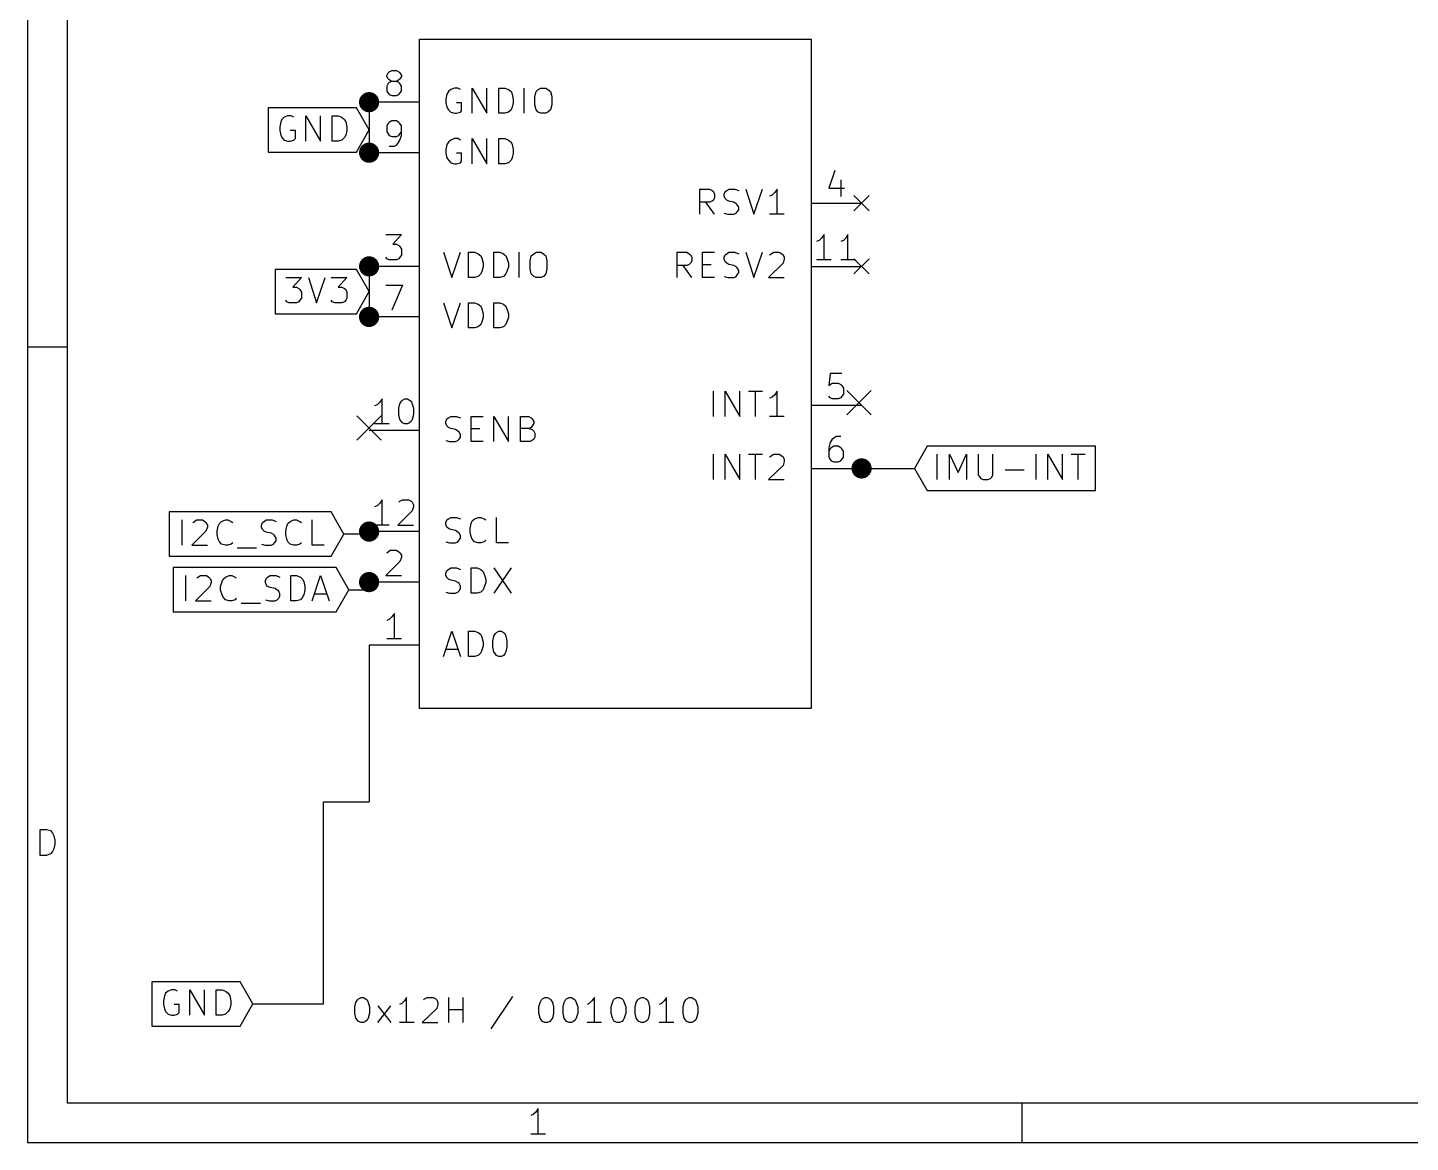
# Model space of a CAD drawing. Extents: x 0.4 to 11.3, y -7.9 to -0.4.
# Drawn here: x 0.394 to 3.131, y -7.874 to -5.668 of the extents above; entities that cross this region are included whole.
import ezdxf

# ---------------------------------------------------------------- set-up
doc = ezdxf.new("R2010")
doc.units = 0
doc.header["$MEASUREMENT"] = 0
for name, color, linetype in [('BLUE2', 5, 'CONTINUOUS'), ('BLUE3', 171, 'CONTINUOUS'), ('CYAN2', 4, 'CONTINUOUS'), ('GREEN2', 3, 'CONTINUOUS'), ('RED2', 1, 'CONTINUOUS')]:
    doc.layers.add(name, color=color, linetype=linetype)

msp = doc.modelspace()

# ---------------------------------------------------------------- linework, layer by layer
at = {"layer": 'BLUE2', "linetype": 'CONTINUOUS'}
for p, q in [((2.016, -6.386), (2.064, -6.434)), ((2.064, -6.386), (2.016, -6.434)), ((1.046, -6.436), (1.094, -6.484)), ((1.094, -6.436), (1.046, -6.484))]:
    msp.add_line(p, q, dxfattribs=at)
at = {"layer": 'BLUE3', "linetype": 'CONTINUOUS'}
for p, q in [((1.042, -7.606), (1.044, -7.597)), ((1.042, -7.618), (1.042, -7.606)), ((1.044, -7.597), (1.047, -7.592)), ((1.047, -7.592), (1.049, -7.59)), ((1.049, -7.59), (1.054, -7.587)), ((1.054, -7.587), (1.059, -7.587)), ((1.059, -7.587), (1.063, -7.59)), ((1.063, -7.59), (1.066, -7.592)), ((1.066, -7.592), (1.068, -7.597)), ((1.068, -7.597), (1.071, -7.606)), ((1.071, -7.606), (1.071, -7.618)), ((1.087, -7.637), (1.113, -7.604)), ((1.087, -7.604), (1.113, -7.637)), ((1.135, -7.599), (1.13, -7.601)), ((1.14, -7.594), (1.135, -7.599)), ((1.144, -7.587), (1.14, -7.594)), ((1.144, -7.637), (1.144, -7.587)), ((1.204, -7.609), (1.175, -7.637)), ((1.178, -7.592), (1.18, -7.59)), ((1.18, -7.59), (1.185, -7.587)), ((1.185, -7.587), (1.197, -7.587)), ((1.197, -7.587), (1.202, -7.59)), ((1.202, -7.59), (1.204, -7.592)), ((1.204, -7.592), (1.206, -7.597)), ((1.206, -7.601), (1.204, -7.609)), ((1.206, -7.597), (1.206, -7.601)), ((1.228, -7.637), (1.228, -7.587)), ((1.256, -7.637), (1.256, -7.587)), ((1.354, -7.585), (1.311, -7.649)), ((1.406, -7.606), (1.409, -7.597)), ((1.406, -7.618), (1.406, -7.606)), ((1.409, -7.597), (1.411, -7.592)), ((1.411, -7.592), (1.413, -7.59)), ((1.413, -7.59), (1.418, -7.587)), ((1.418, -7.587), (1.423, -7.587)), ((1.423, -7.587), (1.428, -7.59)), ((1.428, -7.59), (1.43, -7.592)), ((1.43, -7.592), (1.433, -7.597)), ((1.433, -7.597), (1.435, -7.606)), ((1.435, -7.606), (1.435, -7.618)), ((1.454, -7.606), (1.456, -7.597)), ((1.454, -7.618), (1.454, -7.606)), ((1.456, -7.597), (1.459, -7.592)), ((1.459, -7.592), (1.461, -7.59)), ((1.461, -7.59), (1.466, -7.587)), ((1.466, -7.587), (1.471, -7.587)), ((1.471, -7.587), (1.475, -7.59)), ((1.475, -7.59), (1.478, -7.592)), ((1.478, -7.592), (1.48, -7.597)), ((1.48, -7.597), (1.483, -7.606)), ((1.483, -7.606), (1.483, -7.618)), ((1.506, -7.599), (1.502, -7.601)), ((1.511, -7.594), (1.506, -7.599)), ((1.516, -7.587), (1.511, -7.594)), ((1.516, -7.637), (1.516, -7.587)), ((1.549, -7.606), (1.552, -7.597)), ((1.549, -7.618), (1.549, -7.606)), ((1.552, -7.597), (1.554, -7.592)), ((1.554, -7.592), (1.556, -7.59)), ((1.556, -7.59), (1.561, -7.587)), ((1.561, -7.587), (1.566, -7.587)), ((1.566, -7.587), (1.571, -7.59)), ((1.571, -7.59), (1.573, -7.592)), ((1.573, -7.592), (1.575, -7.597)), ((1.575, -7.597), (1.578, -7.606)), ((1.578, -7.606), (1.578, -7.618)), ((1.597, -7.606), (1.599, -7.597)), ((1.597, -7.618), (1.597, -7.606)), ((1.599, -7.597), (1.602, -7.592)), ((1.602, -7.592), (1.604, -7.59)), ((1.604, -7.59), (1.609, -7.587)), ((1.609, -7.587), (1.613, -7.587)), ((1.613, -7.587), (1.618, -7.59)), ((1.618, -7.59), (1.621, -7.592)), ((1.621, -7.592), (1.623, -7.597)), ((1.623, -7.597), (1.625, -7.606)), ((1.625, -7.606), (1.625, -7.618)), ((1.649, -7.599), (1.644, -7.601)), ((1.654, -7.594), (1.649, -7.599)), ((1.659, -7.587), (1.654, -7.594)), ((1.659, -7.637), (1.659, -7.587)), ((1.692, -7.606), (1.694, -7.597)), ((1.692, -7.618), (1.692, -7.606)), ((1.694, -7.597), (1.697, -7.592)), ((1.697, -7.592), (1.699, -7.59)), ((1.699, -7.59), (1.704, -7.587)), ((1.704, -7.587), (1.709, -7.587)), ((1.709, -7.587), (1.713, -7.59)), ((1.713, -7.59), (1.716, -7.592)), ((1.716, -7.592), (1.718, -7.597)), ((1.718, -7.597), (1.721, -7.606)), ((1.721, -7.606), (1.721, -7.618)), ((1.044, -7.628), (1.042, -7.618)), ((1.047, -7.632), (1.044, -7.628)), ((1.049, -7.635), (1.047, -7.632)), ((1.054, -7.637), (1.049, -7.635)), ((1.059, -7.637), (1.054, -7.637)), ((1.063, -7.635), (1.059, -7.637)), ((1.066, -7.632), (1.063, -7.635)), ((1.068, -7.628), (1.066, -7.632)), ((1.071, -7.618), (1.068, -7.628)), ((1.159, -7.637), (1.13, -7.637)), ((1.175, -7.637), (1.206, -7.637)), ((1.228, -7.611), (1.256, -7.611)), ((1.409, -7.628), (1.406, -7.618)), ((1.411, -7.632), (1.409, -7.628)), ((1.413, -7.635), (1.411, -7.632)), ((1.418, -7.637), (1.413, -7.635)), ((1.423, -7.637), (1.418, -7.637)), ((1.428, -7.635), (1.423, -7.637)), ((1.43, -7.632), (1.428, -7.635)), ((1.433, -7.628), (1.43, -7.632)), ((1.435, -7.618), (1.433, -7.628)), ((1.456, -7.628), (1.454, -7.618)), ((1.459, -7.632), (1.456, -7.628)), ((1.461, -7.635), (1.459, -7.632)), ((1.466, -7.637), (1.461, -7.635)), ((1.471, -7.637), (1.466, -7.637)), ((1.475, -7.635), (1.471, -7.637)), ((1.478, -7.632), (1.475, -7.635)), ((1.48, -7.628), (1.478, -7.632)), ((1.483, -7.618), (1.48, -7.628)), ((1.53, -7.637), (1.502, -7.637)), ((1.552, -7.628), (1.549, -7.618)), ((1.554, -7.632), (1.552, -7.628)), ((1.556, -7.635), (1.554, -7.632)), ((1.561, -7.637), (1.556, -7.635)), ((1.566, -7.637), (1.561, -7.637)), ((1.571, -7.635), (1.566, -7.637)), ((1.573, -7.632), (1.571, -7.635)), ((1.575, -7.628), (1.573, -7.632)), ((1.578, -7.618), (1.575, -7.628)), ((1.599, -7.628), (1.597, -7.618)), ((1.602, -7.632), (1.599, -7.628)), ((1.604, -7.635), (1.602, -7.632)), ((1.609, -7.637), (1.604, -7.635)), ((1.613, -7.637), (1.609, -7.637)), ((1.618, -7.635), (1.613, -7.637)), ((1.621, -7.632), (1.618, -7.635)), ((1.623, -7.628), (1.621, -7.632)), ((1.625, -7.618), (1.623, -7.628)), ((1.673, -7.637), (1.644, -7.637)), ((1.694, -7.628), (1.692, -7.618)), ((1.697, -7.632), (1.694, -7.628)), ((1.699, -7.635), (1.697, -7.632)), ((1.704, -7.637), (1.699, -7.635)), ((1.709, -7.637), (1.704, -7.637)), ((1.713, -7.635), (1.709, -7.637)), ((1.716, -7.632), (1.713, -7.635)), ((1.718, -7.628), (1.716, -7.632)), ((1.721, -7.618), (1.718, -7.628))]:
    msp.add_line(p, q, dxfattribs=at)
at = {"layer": 'CYAN2', "linetype": 'CONTINUOUS'}
for p, q in [((1.224, -5.799), (1.222, -5.809)), ((1.227, -5.794), (1.224, -5.799)), ((1.232, -5.79), (1.227, -5.794)), ((1.239, -5.787), (1.232, -5.79)), ((1.246, -5.787), (1.239, -5.787)), ((1.251, -5.79), (1.246, -5.787)), ((1.274, -5.837), (1.274, -5.787)), ((1.274, -5.787), (1.303, -5.837)), ((1.303, -5.837), (1.303, -5.787)), ((1.327, -5.837), (1.327, -5.787)), ((1.327, -5.787), (1.339, -5.787)), ((1.339, -5.787), (1.346, -5.79)), ((1.346, -5.79), (1.351, -5.794)), ((1.351, -5.794), (1.353, -5.799)), ((1.353, -5.799), (1.355, -5.809)), ((1.377, -5.837), (1.377, -5.787)), ((1.398, -5.804), (1.401, -5.794)), ((1.401, -5.794), (1.405, -5.79)), ((1.405, -5.79), (1.41, -5.787)), ((1.41, -5.787), (1.42, -5.787)), ((1.42, -5.787), (1.424, -5.79)), ((1.424, -5.79), (1.429, -5.794)), ((1.429, -5.794), (1.432, -5.804)), ((1.222, -5.809), (1.222, -5.816)), ((1.222, -5.816), (1.224, -5.825)), ((1.224, -5.825), (1.227, -5.83)), ((1.227, -5.83), (1.232, -5.835)), ((1.253, -5.816), (1.243, -5.816)), ((1.253, -5.832), (1.253, -5.816)), ((1.351, -5.83), (1.346, -5.835)), ((1.353, -5.825), (1.351, -5.83)), ((1.355, -5.816), (1.353, -5.825)), ((1.355, -5.809), (1.355, -5.816)), ((1.398, -5.82), (1.398, -5.804)), ((1.401, -5.83), (1.398, -5.82)), ((1.405, -5.835), (1.401, -5.83)), ((1.429, -5.83), (1.424, -5.835)), ((1.432, -5.82), (1.429, -5.83)), ((1.432, -5.804), (1.432, -5.82)), ((1.232, -5.835), (1.239, -5.837)), ((1.239, -5.837), (1.243, -5.837)), ((1.243, -5.837), (1.251, -5.835)), ((1.251, -5.835), (1.253, -5.832)), ((1.339, -5.837), (1.327, -5.837)), ((1.346, -5.835), (1.339, -5.837)), ((1.41, -5.837), (1.405, -5.835)), ((1.42, -5.837), (1.41, -5.837)), ((1.424, -5.835), (1.42, -5.837)), ((1.224, -5.899), (1.222, -5.909)), ((1.222, -5.909), (1.222, -5.916)), ((1.227, -5.894), (1.224, -5.899)), ((1.232, -5.89), (1.227, -5.894)), ((1.239, -5.887), (1.232, -5.89)), ((1.246, -5.887), (1.239, -5.887)), ((1.251, -5.89), (1.246, -5.887)), ((1.274, -5.937), (1.274, -5.887)), ((1.274, -5.887), (1.303, -5.937)), ((1.303, -5.937), (1.303, -5.887)), ((1.327, -5.937), (1.327, -5.887)), ((1.327, -5.887), (1.339, -5.887)), ((1.339, -5.887), (1.346, -5.89)), ((1.346, -5.89), (1.351, -5.894)), ((1.351, -5.894), (1.353, -5.899)), ((1.353, -5.899), (1.355, -5.909)), ((1.355, -5.909), (1.355, -5.916)), ((1.222, -5.916), (1.224, -5.925)), ((1.224, -5.925), (1.227, -5.93)), ((1.227, -5.93), (1.232, -5.935)), ((1.232, -5.935), (1.239, -5.937)), ((1.239, -5.937), (1.243, -5.937)), ((1.253, -5.916), (1.243, -5.916)), ((1.243, -5.937), (1.251, -5.935)), ((1.251, -5.935), (1.253, -5.932)), ((1.253, -5.932), (1.253, -5.916)), ((1.339, -5.937), (1.327, -5.937)), ((1.346, -5.935), (1.339, -5.937)), ((1.351, -5.93), (1.346, -5.935)), ((1.353, -5.925), (1.351, -5.93)), ((1.355, -5.916), (1.353, -5.925)), ((1.725, -6.037), (1.725, -5.987)), ((1.725, -5.987), (1.744, -5.987)), ((1.744, -5.987), (1.749, -5.99)), ((1.749, -5.99), (1.752, -5.992)), ((1.752, -5.992), (1.754, -5.997)), ((1.773, -5.997), (1.775, -5.992)), ((1.775, -5.992), (1.778, -5.99)), ((1.778, -5.99), (1.782, -5.987)), ((1.782, -5.987), (1.794, -5.987)), ((1.794, -5.987), (1.802, -5.99)), ((1.816, -5.987), (1.832, -6.037)), ((1.832, -6.037), (1.849, -5.987)), ((1.873, -5.994), (1.868, -5.999)), ((1.878, -5.987), (1.873, -5.994)), ((1.878, -6.037), (1.878, -5.987)), ((1.744, -6.013), (1.725, -6.013)), ((1.754, -6.037), (1.737, -6.013)), ((1.749, -6.011), (1.744, -6.013)), ((1.752, -6.009), (1.749, -6.011)), ((1.754, -6.004), (1.752, -6.009)), ((1.754, -5.997), (1.754, -6.004)), ((1.773, -6.001), (1.773, -5.997)), ((1.775, -6.006), (1.773, -6.001)), ((1.778, -6.009), (1.775, -6.006)), ((1.782, -6.011), (1.778, -6.009)), ((1.792, -6.013), (1.782, -6.011)), ((1.797, -6.016), (1.792, -6.013)), ((1.799, -6.018), (1.797, -6.016)), ((1.802, -6.023), (1.799, -6.018)), ((1.868, -5.999), (1.863, -6.001)), ((1.773, -6.035), (1.78, -6.037)), ((1.78, -6.037), (1.792, -6.037)), ((1.792, -6.037), (1.797, -6.035)), ((1.797, -6.035), (1.799, -6.032)), ((1.799, -6.032), (1.802, -6.028)), ((1.802, -6.028), (1.802, -6.023)), ((1.892, -6.037), (1.863, -6.037)), ((1.217, -6.112), (1.234, -6.162)), ((1.234, -6.162), (1.251, -6.112)), ((1.267, -6.162), (1.267, -6.112)), ((1.267, -6.112), (1.279, -6.112)), ((1.279, -6.112), (1.286, -6.115)), ((1.286, -6.115), (1.291, -6.119)), ((1.291, -6.119), (1.293, -6.124)), ((1.293, -6.124), (1.296, -6.134)), ((1.317, -6.162), (1.317, -6.112)), ((1.317, -6.112), (1.329, -6.112)), ((1.329, -6.112), (1.336, -6.115)), ((1.336, -6.115), (1.341, -6.119)), ((1.341, -6.119), (1.343, -6.124)), ((1.343, -6.124), (1.346, -6.134)), ((1.367, -6.162), (1.367, -6.112)), ((1.389, -6.129), (1.391, -6.119)), ((1.389, -6.145), (1.389, -6.129)), ((1.391, -6.119), (1.396, -6.115)), ((1.396, -6.115), (1.401, -6.112)), ((1.401, -6.112), (1.41, -6.112)), ((1.41, -6.112), (1.415, -6.115)), ((1.415, -6.115), (1.42, -6.119)), ((1.42, -6.119), (1.422, -6.129)), ((1.422, -6.129), (1.422, -6.145)), ((1.68, -6.162), (1.68, -6.112)), ((1.68, -6.112), (1.699, -6.112)), ((1.699, -6.112), (1.704, -6.115)), ((1.704, -6.115), (1.706, -6.117)), ((1.706, -6.117), (1.709, -6.122)), ((1.709, -6.129), (1.706, -6.134)), ((1.709, -6.122), (1.709, -6.129)), ((1.73, -6.162), (1.73, -6.112)), ((1.73, -6.112), (1.754, -6.112)), ((1.773, -6.122), (1.775, -6.117)), ((1.773, -6.126), (1.773, -6.122)), ((1.775, -6.131), (1.773, -6.126)), ((1.775, -6.117), (1.778, -6.115)), ((1.778, -6.134), (1.775, -6.131)), ((1.778, -6.115), (1.782, -6.112)), ((1.782, -6.112), (1.794, -6.112)), ((1.794, -6.112), (1.802, -6.115)), ((1.816, -6.112), (1.832, -6.162)), ((1.832, -6.162), (1.849, -6.112)), ((1.863, -6.117), (1.866, -6.115)), ((1.866, -6.115), (1.871, -6.112)), ((1.871, -6.112), (1.882, -6.112)), ((1.882, -6.112), (1.887, -6.115)), ((1.887, -6.115), (1.89, -6.117)), ((1.89, -6.117), (1.892, -6.122)), ((1.892, -6.126), (1.89, -6.134)), ((1.892, -6.122), (1.892, -6.126)), ((1.291, -6.155), (1.286, -6.16)), ((1.293, -6.15), (1.291, -6.155)), ((1.296, -6.141), (1.293, -6.15)), ((1.296, -6.134), (1.296, -6.141)), ((1.341, -6.155), (1.336, -6.16)), ((1.343, -6.15), (1.341, -6.155)), ((1.346, -6.141), (1.343, -6.15)), ((1.346, -6.134), (1.346, -6.141)), ((1.391, -6.155), (1.389, -6.145)), ((1.396, -6.16), (1.391, -6.155)), ((1.42, -6.155), (1.415, -6.16)), ((1.422, -6.145), (1.42, -6.155)), ((1.699, -6.138), (1.68, -6.138)), ((1.709, -6.162), (1.692, -6.138)), ((1.704, -6.136), (1.699, -6.138)), ((1.706, -6.134), (1.704, -6.136)), ((1.73, -6.136), (1.747, -6.136)), ((1.782, -6.136), (1.778, -6.134)), ((1.792, -6.138), (1.782, -6.136)), ((1.797, -6.141), (1.792, -6.138)), ((1.799, -6.143), (1.797, -6.141)), ((1.797, -6.16), (1.799, -6.157)), ((1.802, -6.148), (1.799, -6.143)), ((1.799, -6.157), (1.802, -6.153)), ((1.802, -6.153), (1.802, -6.148)), ((1.89, -6.134), (1.861, -6.162)), ((1.279, -6.162), (1.267, -6.162)), ((1.286, -6.16), (1.279, -6.162)), ((1.329, -6.162), (1.317, -6.162)), ((1.336, -6.16), (1.329, -6.162)), ((1.401, -6.162), (1.396, -6.16)), ((1.41, -6.162), (1.401, -6.162)), ((1.415, -6.16), (1.41, -6.162)), ((1.754, -6.162), (1.73, -6.162)), ((1.773, -6.16), (1.78, -6.162)), ((1.78, -6.162), (1.792, -6.162)), ((1.792, -6.162), (1.797, -6.16)), ((1.861, -6.162), (1.892, -6.162)), ((1.217, -6.212), (1.234, -6.262)), ((1.234, -6.262), (1.251, -6.212)), ((1.267, -6.262), (1.267, -6.212)), ((1.267, -6.212), (1.279, -6.212)), ((1.279, -6.212), (1.286, -6.215)), ((1.317, -6.262), (1.317, -6.212)), ((1.317, -6.212), (1.329, -6.212)), ((1.329, -6.212), (1.336, -6.215)), ((1.286, -6.215), (1.291, -6.219)), ((1.291, -6.219), (1.293, -6.224)), ((1.293, -6.224), (1.296, -6.234)), ((1.296, -6.241), (1.293, -6.25)), ((1.296, -6.234), (1.296, -6.241)), ((1.336, -6.215), (1.341, -6.219)), ((1.341, -6.219), (1.343, -6.224)), ((1.343, -6.224), (1.346, -6.234)), ((1.346, -6.241), (1.343, -6.25)), ((1.346, -6.234), (1.346, -6.241)), ((1.279, -6.262), (1.267, -6.262)), ((1.286, -6.26), (1.279, -6.262)), ((1.291, -6.255), (1.286, -6.26)), ((1.293, -6.25), (1.291, -6.255)), ((1.329, -6.262), (1.317, -6.262)), ((1.336, -6.26), (1.329, -6.262)), ((1.341, -6.255), (1.336, -6.26)), ((1.343, -6.25), (1.341, -6.255)), ((1.752, -6.437), (1.752, -6.387)), ((1.775, -6.437), (1.775, -6.387)), ((1.775, -6.387), (1.804, -6.437)), ((1.804, -6.437), (1.804, -6.387)), ((1.821, -6.387), (1.849, -6.387)), ((1.835, -6.437), (1.835, -6.387)), ((1.868, -6.399), (1.863, -6.401)), ((1.873, -6.394), (1.868, -6.399)), ((1.878, -6.387), (1.873, -6.394)), ((1.878, -6.437), (1.878, -6.387)), ((1.222, -6.447), (1.224, -6.442)), ((1.222, -6.451), (1.222, -6.447)), ((1.224, -6.456), (1.222, -6.451)), ((1.224, -6.442), (1.227, -6.44)), ((1.227, -6.459), (1.224, -6.456)), ((1.227, -6.44), (1.232, -6.437)), ((1.232, -6.461), (1.227, -6.459)), ((1.232, -6.437), (1.243, -6.437)), ((1.243, -6.437), (1.251, -6.44)), ((1.272, -6.487), (1.272, -6.437)), ((1.272, -6.437), (1.296, -6.437)), ((1.317, -6.487), (1.317, -6.437)), ((1.317, -6.437), (1.346, -6.487)), ((1.346, -6.487), (1.346, -6.437)), ((1.37, -6.487), (1.37, -6.437)), ((1.37, -6.437), (1.386, -6.437)), ((1.386, -6.437), (1.391, -6.44)), ((1.391, -6.459), (1.386, -6.461)), ((1.391, -6.44), (1.393, -6.442)), ((1.393, -6.456), (1.391, -6.459)), ((1.393, -6.442), (1.396, -6.447)), ((1.396, -6.451), (1.393, -6.456)), ((1.396, -6.447), (1.396, -6.451)), ((1.892, -6.437), (1.863, -6.437)), ((1.222, -6.485), (1.229, -6.487)), ((1.229, -6.487), (1.241, -6.487)), ((1.241, -6.463), (1.232, -6.461)), ((1.246, -6.466), (1.241, -6.463)), ((1.241, -6.487), (1.246, -6.485)), ((1.248, -6.468), (1.246, -6.466)), ((1.246, -6.485), (1.248, -6.482)), ((1.251, -6.473), (1.248, -6.468)), ((1.248, -6.482), (1.251, -6.478)), ((1.251, -6.478), (1.251, -6.473)), ((1.272, -6.461), (1.289, -6.461)), ((1.296, -6.487), (1.272, -6.487)), ((1.386, -6.461), (1.37, -6.461)), ((1.389, -6.487), (1.37, -6.487)), ((1.386, -6.461), (1.393, -6.463)), ((1.393, -6.485), (1.389, -6.487)), ((1.393, -6.463), (1.396, -6.466)), ((1.396, -6.482), (1.393, -6.485)), ((1.396, -6.466), (1.398, -6.47)), ((1.398, -6.478), (1.396, -6.482)), ((1.398, -6.47), (1.398, -6.478)), ((1.752, -6.562), (1.752, -6.512)), ((1.775, -6.562), (1.775, -6.512)), ((1.775, -6.512), (1.804, -6.562)), ((1.804, -6.562), (1.804, -6.512)), ((1.821, -6.512), (1.849, -6.512)), ((1.835, -6.562), (1.835, -6.512)), ((1.863, -6.517), (1.866, -6.515)), ((1.866, -6.515), (1.871, -6.512)), ((1.871, -6.512), (1.882, -6.512)), ((1.882, -6.512), (1.887, -6.515)), ((1.887, -6.515), (1.89, -6.517)), ((1.89, -6.534), (1.861, -6.562)), ((1.89, -6.517), (1.892, -6.522)), ((1.892, -6.526), (1.89, -6.534)), ((1.892, -6.522), (1.892, -6.526)), ((1.861, -6.562), (1.892, -6.562)), ((1.222, -6.647), (1.224, -6.642)), ((1.222, -6.651), (1.222, -6.647)), ((1.224, -6.656), (1.222, -6.651)), ((1.224, -6.642), (1.227, -6.64)), ((1.227, -6.64), (1.232, -6.637)), ((1.232, -6.637), (1.243, -6.637)), ((1.243, -6.637), (1.251, -6.64)), ((1.27, -6.659), (1.272, -6.649)), ((1.272, -6.649), (1.274, -6.644)), ((1.274, -6.644), (1.279, -6.64)), ((1.279, -6.64), (1.286, -6.637)), ((1.286, -6.637), (1.291, -6.637)), ((1.291, -6.637), (1.298, -6.64)), ((1.298, -6.64), (1.301, -6.642)), ((1.322, -6.687), (1.322, -6.637)), ((1.227, -6.659), (1.224, -6.656)), ((1.232, -6.661), (1.227, -6.659)), ((1.241, -6.663), (1.232, -6.661)), ((1.246, -6.666), (1.241, -6.663)), ((1.248, -6.668), (1.246, -6.666)), ((1.251, -6.673), (1.248, -6.668)), ((1.248, -6.682), (1.251, -6.678)), ((1.251, -6.678), (1.251, -6.673)), ((1.27, -6.666), (1.27, -6.659)), ((1.272, -6.675), (1.27, -6.666)), ((1.274, -6.68), (1.272, -6.675)), ((1.222, -6.685), (1.229, -6.687)), ((1.229, -6.687), (1.241, -6.687)), ((1.241, -6.687), (1.246, -6.685)), ((1.246, -6.685), (1.248, -6.682)), ((1.279, -6.685), (1.274, -6.68)), ((1.286, -6.687), (1.279, -6.685)), ((1.291, -6.687), (1.286, -6.687)), ((1.298, -6.685), (1.291, -6.687)), ((1.301, -6.682), (1.298, -6.685)), ((1.346, -6.687), (1.322, -6.687)), ((1.222, -6.747), (1.224, -6.742)), ((1.222, -6.751), (1.222, -6.747)), ((1.224, -6.756), (1.222, -6.751)), ((1.224, -6.742), (1.227, -6.74)), ((1.227, -6.759), (1.224, -6.756)), ((1.227, -6.74), (1.232, -6.737)), ((1.232, -6.761), (1.227, -6.759)), ((1.232, -6.737), (1.243, -6.737)), ((1.241, -6.763), (1.232, -6.761)), ((1.243, -6.737), (1.251, -6.74)), ((1.272, -6.787), (1.272, -6.737)), ((1.272, -6.737), (1.284, -6.737)), ((1.284, -6.737), (1.291, -6.74)), ((1.291, -6.74), (1.296, -6.744)), ((1.296, -6.744), (1.298, -6.749)), ((1.298, -6.749), (1.301, -6.759)), ((1.301, -6.759), (1.301, -6.766)), ((1.317, -6.737), (1.351, -6.787)), ((1.351, -6.737), (1.317, -6.787)), ((1.222, -6.785), (1.229, -6.787)), ((1.229, -6.787), (1.241, -6.787)), ((1.246, -6.766), (1.241, -6.763)), ((1.241, -6.787), (1.246, -6.785)), ((1.248, -6.768), (1.246, -6.766)), ((1.246, -6.785), (1.248, -6.782)), ((1.251, -6.773), (1.248, -6.768)), ((1.248, -6.782), (1.251, -6.778)), ((1.251, -6.778), (1.251, -6.773)), ((1.284, -6.787), (1.272, -6.787)), ((1.291, -6.785), (1.284, -6.787)), ((1.296, -6.78), (1.291, -6.785)), ((1.298, -6.775), (1.296, -6.78)), ((1.301, -6.766), (1.298, -6.775)), ((1.217, -6.912), (1.234, -6.862)), ((1.234, -6.862), (1.251, -6.912)), ((1.267, -6.912), (1.267, -6.862)), ((1.267, -6.862), (1.279, -6.862)), ((1.279, -6.862), (1.286, -6.865)), ((1.286, -6.865), (1.291, -6.869)), ((1.291, -6.869), (1.293, -6.874)), ((1.317, -6.872), (1.32, -6.867)), ((1.32, -6.867), (1.322, -6.865)), ((1.322, -6.865), (1.327, -6.862)), ((1.327, -6.862), (1.332, -6.862)), ((1.332, -6.862), (1.336, -6.865)), ((1.336, -6.865), (1.339, -6.867)), ((1.339, -6.867), (1.341, -6.872)), ((1.222, -6.898), (1.246, -6.898)), ((1.293, -6.874), (1.296, -6.884)), ((1.296, -6.891), (1.293, -6.9)), ((1.296, -6.884), (1.296, -6.891)), ((1.315, -6.881), (1.317, -6.872)), ((1.315, -6.893), (1.315, -6.881)), ((1.317, -6.903), (1.315, -6.893)), ((1.341, -6.872), (1.343, -6.881)), ((1.343, -6.893), (1.341, -6.903)), ((1.343, -6.881), (1.343, -6.893)), ((1.279, -6.912), (1.267, -6.912)), ((1.286, -6.91), (1.279, -6.912)), ((1.291, -6.905), (1.286, -6.91)), ((1.293, -6.9), (1.291, -6.905)), ((1.32, -6.907), (1.317, -6.903)), ((1.322, -6.91), (1.32, -6.907)), ((1.327, -6.912), (1.322, -6.91)), ((1.332, -6.912), (1.327, -6.912)), ((1.336, -6.91), (1.332, -6.912)), ((1.339, -6.907), (1.336, -6.91)), ((1.341, -6.903), (1.339, -6.907))]:
    msp.add_line(p, q, dxfattribs=at)
at = {"layer": 'GREEN2', "linetype": 'CONTINUOUS'}
for p, q in [((1.07, -5.81), (1.07, -5.815)), ((1.07, -5.815), (1.07, -5.915)), ((1.07, -5.915), (1.07, -5.92)), ((1.07, -6.13), (1.07, -6.14)), ((1.07, -6.14), (1.07, -6.24)), ((1.07, -6.24), (1.07, -6.25)), ((2.03, -6.54), (2.045, -6.54)), ((2.045, -6.54), (2.15, -6.54)), ((1.07, -6.67), (1.02, -6.67)), ((1.07, -6.66), (1.07, -6.665)), ((1.07, -6.665), (1.07, -6.67)), ((1.07, -6.76), (1.07, -6.765)), ((1.03, -6.78), (1.07, -6.78)), ((1.07, -6.765), (1.07, -6.78)), ((1.07, -6.89), (1.07, -7.2)), ((0.98, -7.6), (0.98, -7.2)), ((0.98, -7.2), (1.07, -7.2)), ((0.84, -7.6), (0.98, -7.6))]:
    msp.add_line(p, q, dxfattribs=at)
at = {"layer": 'GREEN2', "const_width": 0.02}
for points in [[(1.06, -5.815, 1), (1.08, -5.815, 1)], [(1.06, -5.915, 1), (1.08, -5.915, 1)], [(1.06, -6.14, 1), (1.08, -6.14, 1)], [(1.06, -6.24, 1), (1.08, -6.24, 1)], [(2.035, -6.54, 1), (2.055, -6.54, 1)], [(1.06, -6.665, 1), (1.08, -6.665, 1)], [(1.06, -6.765, 1), (1.08, -6.765, 1)]]:
    msp.add_lwpolyline(points, format="xyb", close=True, dxfattribs=at)
at = {"layer": 'RED2', "linetype": 'CONTINUOUS'}
for p, q in [((0.394, -0.394), (0.394, -7.874)), ((0.472, -0.472), (0.472, -7.796)), ((1.17, -6.99), (1.17, -5.69)), ((1.17, -5.69), (1.945, -5.69)), ((1.945, -5.69), (1.945, -7.015)), ((1.105, -5.762), (1.108, -5.757)), ((1.105, -5.764), (1.105, -5.762)), ((1.108, -5.769), (1.105, -5.764)), ((1.108, -5.757), (1.11, -5.755)), ((1.11, -5.771), (1.108, -5.769)), ((1.11, -5.776), (1.108, -5.778)), ((1.11, -5.755), (1.115, -5.752)), ((1.115, -5.774), (1.11, -5.771)), ((1.115, -5.774), (1.11, -5.776)), ((1.115, -5.752), (1.124, -5.752)), ((1.124, -5.774), (1.115, -5.774)), ((1.124, -5.752), (1.129, -5.755)), ((1.129, -5.771), (1.124, -5.774)), ((1.129, -5.776), (1.124, -5.774)), ((1.129, -5.755), (1.131, -5.757)), ((1.131, -5.769), (1.129, -5.771)), ((1.131, -5.778), (1.129, -5.776)), ((1.131, -5.757), (1.134, -5.762)), ((1.134, -5.764), (1.131, -5.769)), ((1.134, -5.762), (1.134, -5.764)), ((1.108, -5.778), (1.105, -5.783)), ((1.105, -5.783), (1.105, -5.793)), ((1.105, -5.793), (1.108, -5.797)), ((1.108, -5.797), (1.11, -5.8)), ((1.11, -5.8), (1.115, -5.802)), ((1.115, -5.802), (1.124, -5.802)), ((1.124, -5.802), (1.129, -5.8)), ((1.129, -5.8), (1.131, -5.797)), ((1.134, -5.783), (1.131, -5.778)), ((1.131, -5.797), (1.134, -5.793)), ((1.134, -5.793), (1.134, -5.783)), ((1.045, -5.826), (0.87, -5.826)), ((0.87, -5.826), (0.87, -5.87)), ((1.07, -5.87), (1.045, -5.826)), ((1.17, -5.815), (1.07, -5.815)), ((0.895, -5.854), (0.893, -5.864)), ((0.897, -5.849), (0.895, -5.854)), ((0.902, -5.845), (0.897, -5.849)), ((0.909, -5.842), (0.902, -5.845)), ((0.916, -5.842), (0.909, -5.842)), ((0.921, -5.845), (0.916, -5.842)), ((0.945, -5.892), (0.945, -5.842)), ((0.945, -5.842), (0.974, -5.892)), ((0.974, -5.892), (0.974, -5.842)), ((0.997, -5.892), (0.997, -5.842)), ((0.997, -5.842), (1.009, -5.842)), ((1.009, -5.842), (1.016, -5.845)), ((1.016, -5.845), (1.021, -5.849)), ((1.021, -5.849), (1.024, -5.854)), ((1.024, -5.854), (1.026, -5.864)), ((1.108, -5.857), (1.105, -5.862)), ((1.11, -5.855), (1.108, -5.857)), ((1.115, -5.852), (1.11, -5.855)), ((1.124, -5.852), (1.115, -5.852)), ((1.129, -5.855), (1.124, -5.852)), ((1.131, -5.857), (1.129, -5.855)), ((1.134, -5.862), (1.131, -5.857)), ((0.87, -5.87), (0.87, -5.914)), ((0.893, -5.864), (0.893, -5.871)), ((0.893, -5.871), (0.895, -5.88)), ((0.895, -5.88), (0.897, -5.885)), ((0.897, -5.885), (0.902, -5.89)), ((0.924, -5.871), (0.914, -5.871)), ((0.924, -5.887), (0.924, -5.871)), ((1.021, -5.885), (1.016, -5.89)), ((1.024, -5.88), (1.021, -5.885)), ((1.026, -5.871), (1.024, -5.88)), ((1.026, -5.864), (1.026, -5.871)), ((1.045, -5.914), (1.07, -5.87)), ((1.105, -5.862), (1.105, -5.874)), ((1.105, -5.874), (1.108, -5.878)), ((1.108, -5.878), (1.11, -5.881)), ((1.11, -5.881), (1.115, -5.883)), ((1.115, -5.883), (1.124, -5.883)), ((1.124, -5.883), (1.129, -5.881)), ((1.129, -5.881), (1.131, -5.878)), ((1.131, -5.878), (1.134, -5.874)), ((1.131, -5.89), (1.134, -5.881)), ((1.134, -5.881), (1.134, -5.862)), ((0.902, -5.89), (0.909, -5.892)), ((0.909, -5.892), (0.914, -5.892)), ((0.914, -5.892), (0.921, -5.89)), ((0.921, -5.89), (0.924, -5.887)), ((1.009, -5.892), (0.997, -5.892)), ((1.016, -5.89), (1.009, -5.892)), ((1.11, -5.902), (1.12, -5.902)), ((1.12, -5.902), (1.124, -5.9)), ((1.124, -5.9), (1.127, -5.897)), ((1.127, -5.897), (1.131, -5.89)), ((0.87, -5.914), (1.045, -5.914)), ((1.17, -5.915), (1.07, -5.915)), ((1.992, -5.95), (1.98, -5.985)), ((1.98, -5.985), (2.011, -5.985)), ((2.004, -5.969), (2.004, -6.002)), ((1.945, -6.015), (2.045, -6.015)), ((2.03, -6), (2.06, -6.03)), ((2.06, -6), (2.03, -6.03)), ((1.103, -6.077), (1.134, -6.077)), ((1.134, -6.077), (1.117, -6.096)), ((1.971, -6.077), (1.966, -6.084)), ((1.971, -6.127), (1.971, -6.077)), ((2.018, -6.077), (2.014, -6.084)), ((2.018, -6.127), (2.018, -6.077)), ((1.117, -6.096), (1.124, -6.096)), ((1.124, -6.096), (1.129, -6.099)), ((1.129, -6.099), (1.131, -6.101)), ((1.131, -6.101), (1.134, -6.106)), ((1.961, -6.089), (1.956, -6.091)), ((1.966, -6.084), (1.961, -6.089)), ((2.009, -6.089), (2.004, -6.091)), ((2.014, -6.084), (2.009, -6.089)), ((1.105, -6.125), (1.103, -6.122)), ((1.11, -6.127), (1.105, -6.125)), ((1.124, -6.127), (1.11, -6.127)), ((1.129, -6.125), (1.124, -6.127)), ((1.131, -6.122), (1.129, -6.125)), ((1.134, -6.118), (1.131, -6.122)), ((1.134, -6.106), (1.134, -6.118)), ((1.985, -6.127), (1.956, -6.127)), ((2.033, -6.127), (2.004, -6.127)), ((2.03, -6.125), (2.06, -6.155)), ((2.06, -6.125), (2.03, -6.155)), ((1.045, -6.146), (0.884, -6.146)), ((0.884, -6.146), (0.884, -6.19)), ((1.07, -6.19), (1.045, -6.146)), ((1.17, -6.14), (1.07, -6.14)), ((1.945, -6.14), (2.045, -6.14)), ((0.905, -6.162), (0.936, -6.162)), ((0.936, -6.162), (0.919, -6.181)), ((0.919, -6.181), (0.926, -6.181)), ((0.926, -6.181), (0.931, -6.184)), ((0.931, -6.184), (0.933, -6.186)), ((0.933, -6.186), (0.936, -6.191)), ((0.95, -6.162), (0.966, -6.212)), ((0.966, -6.212), (0.983, -6.162)), ((0.995, -6.162), (1.026, -6.162)), ((1.026, -6.162), (1.009, -6.181)), ((1.009, -6.181), (1.016, -6.181)), ((1.016, -6.181), (1.021, -6.184)), ((1.021, -6.184), (1.024, -6.186)), ((1.024, -6.186), (1.026, -6.191)), ((1.103, -6.177), (1.136, -6.177)), ((1.136, -6.177), (1.115, -6.227)), ((0.884, -6.19), (0.884, -6.234)), ((0.907, -6.21), (0.905, -6.207)), ((0.912, -6.212), (0.907, -6.21)), ((0.926, -6.212), (0.912, -6.212)), ((0.931, -6.21), (0.926, -6.212)), ((0.933, -6.207), (0.931, -6.21)), ((0.936, -6.203), (0.933, -6.207)), ((0.936, -6.191), (0.936, -6.203)), ((0.997, -6.21), (0.995, -6.207)), ((1.002, -6.212), (0.997, -6.21)), ((1.016, -6.212), (1.002, -6.212)), ((1.021, -6.21), (1.016, -6.212)), ((1.024, -6.207), (1.021, -6.21)), ((1.026, -6.203), (1.024, -6.207)), ((1.026, -6.191), (1.026, -6.203)), ((1.045, -6.234), (1.07, -6.19)), ((0.884, -6.234), (1.045, -6.234)), ((1.17, -6.24), (1.07, -6.24)), ((0.394, -6.299), (0.472, -6.299)), ((1.983, -6.352), (1.98, -6.376)), ((1.98, -6.376), (1.983, -6.374)), ((2.006, -6.352), (1.983, -6.352)), ((1.983, -6.374), (1.987, -6.371)), ((1.987, -6.371), (1.999, -6.371)), ((1.999, -6.371), (2.004, -6.374)), ((2.004, -6.374), (2.006, -6.376)), ((2.006, -6.376), (2.009, -6.381)), ((1.096, -6.402), (1.091, -6.409)), ((1.096, -6.452), (1.096, -6.402)), ((1.134, -6.407), (1.136, -6.405)), ((1.136, -6.405), (1.141, -6.402)), ((1.141, -6.402), (1.146, -6.402)), ((1.146, -6.402), (1.15, -6.405)), ((1.15, -6.405), (1.153, -6.407)), ((1.983, -6.4), (1.98, -6.397)), ((1.987, -6.402), (1.983, -6.4)), ((1.999, -6.402), (1.987, -6.402)), ((2.004, -6.4), (1.999, -6.402)), ((2.006, -6.397), (2.004, -6.4)), ((2.009, -6.393), (2.006, -6.397)), ((2.009, -6.381), (2.009, -6.393)), ((1.086, -6.414), (1.081, -6.416)), ((1.091, -6.409), (1.086, -6.414)), ((1.129, -6.421), (1.131, -6.412)), ((1.129, -6.433), (1.129, -6.421)), ((1.131, -6.443), (1.129, -6.433)), ((1.131, -6.412), (1.134, -6.407)), ((1.153, -6.407), (1.155, -6.412)), ((1.155, -6.412), (1.158, -6.421)), ((1.158, -6.433), (1.155, -6.443)), ((1.158, -6.421), (1.158, -6.433)), ((1.945, -6.415), (2.045, -6.415)), ((1.11, -6.452), (1.081, -6.452)), ((1.134, -6.447), (1.131, -6.443)), ((1.136, -6.45), (1.134, -6.447)), ((1.141, -6.452), (1.136, -6.45)), ((1.146, -6.452), (1.141, -6.452)), ((1.15, -6.45), (1.146, -6.452)), ((1.153, -6.447), (1.15, -6.45)), ((1.155, -6.443), (1.153, -6.447)), ((1.17, -6.465), (1.07, -6.465)), ((1.987, -6.482), (1.983, -6.489)), ((1.99, -6.48), (1.987, -6.482)), ((1.995, -6.477), (1.99, -6.48)), ((2.004, -6.477), (1.995, -6.477)), ((1.983, -6.489), (1.98, -6.499)), ((1.98, -6.499), (1.98, -6.518)), ((1.983, -6.501), (1.98, -6.506)), ((1.985, -6.499), (1.983, -6.501)), ((1.99, -6.496), (1.985, -6.499)), ((1.999, -6.496), (1.99, -6.496)), ((2.004, -6.499), (1.999, -6.496)), ((2.006, -6.501), (2.004, -6.499)), ((2.009, -6.506), (2.006, -6.501)), ((2.009, -6.518), (2.009, -6.506)), ((2.175, -6.496), (2.15, -6.54)), ((2.508, -6.496), (2.175, -6.496)), ((2.195, -6.562), (2.195, -6.512)), ((2.219, -6.562), (2.219, -6.512)), ((2.219, -6.512), (2.236, -6.548)), ((2.236, -6.548), (2.253, -6.512)), ((2.253, -6.512), (2.253, -6.562)), ((2.276, -6.512), (2.276, -6.553)), ((2.305, -6.553), (2.305, -6.512)), ((2.391, -6.562), (2.391, -6.512)), ((2.414, -6.562), (2.414, -6.512)), ((2.414, -6.512), (2.443, -6.562)), ((2.443, -6.562), (2.443, -6.512)), ((2.46, -6.512), (2.488, -6.512)), ((2.474, -6.562), (2.474, -6.512)), ((2.508, -6.54), (2.508, -6.496)), ((1.945, -6.54), (2.045, -6.54)), ((1.98, -6.518), (1.983, -6.522)), ((1.983, -6.522), (1.985, -6.525)), ((1.985, -6.525), (1.99, -6.527)), ((1.99, -6.527), (1.999, -6.527)), ((1.999, -6.527), (2.004, -6.525)), ((2.004, -6.525), (2.006, -6.522)), ((2.006, -6.522), (2.009, -6.518)), ((2.15, -6.54), (2.175, -6.584)), ((2.508, -6.584), (2.508, -6.54)), ((2.276, -6.553), (2.279, -6.557)), ((2.279, -6.557), (2.281, -6.56)), ((2.281, -6.56), (2.286, -6.562)), ((2.286, -6.562), (2.295, -6.562)), ((2.295, -6.562), (2.3, -6.56)), ((2.3, -6.56), (2.303, -6.557)), ((2.303, -6.557), (2.305, -6.553)), ((2.329, -6.543), (2.367, -6.543)), ((2.175, -6.584), (2.508, -6.584)), ((1.086, -6.614), (1.081, -6.616)), ((1.091, -6.609), (1.086, -6.614)), ((1.096, -6.602), (1.091, -6.609)), ((1.096, -6.652), (1.096, -6.602)), ((1.155, -6.624), (1.127, -6.652)), ((1.129, -6.607), (1.131, -6.605)), ((1.131, -6.605), (1.136, -6.602)), ((1.136, -6.602), (1.148, -6.602)), ((1.148, -6.602), (1.153, -6.605)), ((1.153, -6.605), (1.155, -6.607)), ((1.155, -6.607), (1.158, -6.612)), ((1.158, -6.616), (1.155, -6.624)), ((1.158, -6.612), (1.158, -6.616)), ((0.995, -6.626), (0.674, -6.626)), ((0.674, -6.626), (0.674, -6.67)), ((0.7, -6.692), (0.7, -6.642)), ((0.721, -6.647), (0.724, -6.645)), ((0.724, -6.645), (0.728, -6.642)), ((0.728, -6.642), (0.74, -6.642)), ((0.74, -6.642), (0.745, -6.645)), ((0.745, -6.645), (0.747, -6.647)), ((0.747, -6.647), (0.75, -6.652)), ((0.75, -6.652), (0.75, -6.656)), ((0.771, -6.654), (0.774, -6.649)), ((0.774, -6.649), (0.778, -6.645)), ((0.778, -6.645), (0.786, -6.642)), ((0.786, -6.642), (0.79, -6.642)), ((0.79, -6.642), (0.797, -6.645)), ((0.797, -6.645), (0.8, -6.647)), ((0.857, -6.652), (0.859, -6.647)), ((0.857, -6.656), (0.857, -6.652)), ((0.859, -6.647), (0.862, -6.645)), ((0.862, -6.645), (0.866, -6.642)), ((0.866, -6.642), (0.878, -6.642)), ((0.878, -6.642), (0.886, -6.645)), ((0.907, -6.654), (0.909, -6.649)), ((0.909, -6.649), (0.914, -6.645)), ((0.914, -6.645), (0.921, -6.642)), ((0.921, -6.642), (0.926, -6.642)), ((0.926, -6.642), (0.933, -6.645)), ((0.933, -6.645), (0.936, -6.647)), ((0.957, -6.692), (0.957, -6.642)), ((1.02, -6.67), (0.995, -6.626)), ((1.11, -6.652), (1.081, -6.652)), ((1.127, -6.652), (1.158, -6.652)), ((0.674, -6.67), (0.674, -6.714)), ((0.747, -6.664), (0.719, -6.692)), ((0.75, -6.656), (0.747, -6.664)), ((0.769, -6.664), (0.771, -6.654)), ((0.769, -6.671), (0.769, -6.664)), ((0.771, -6.68), (0.769, -6.671)), ((0.859, -6.661), (0.857, -6.656)), ((0.862, -6.664), (0.859, -6.661)), ((0.866, -6.666), (0.862, -6.664)), ((0.876, -6.668), (0.866, -6.666)), ((0.881, -6.671), (0.876, -6.668)), ((0.883, -6.673), (0.881, -6.671)), ((0.886, -6.678), (0.883, -6.673)), ((0.886, -6.683), (0.886, -6.678)), ((0.905, -6.664), (0.907, -6.654)), ((0.905, -6.671), (0.905, -6.664)), ((0.907, -6.68), (0.905, -6.671)), ((0.995, -6.714), (1.02, -6.67)), ((1.17, -6.665), (1.07, -6.665)), ((0.719, -6.692), (0.75, -6.692)), ((0.774, -6.685), (0.771, -6.68)), ((0.778, -6.69), (0.774, -6.685)), ((0.786, -6.692), (0.778, -6.69)), ((0.79, -6.692), (0.786, -6.692)), ((0.797, -6.69), (0.79, -6.692)), ((0.8, -6.687), (0.797, -6.69)), ((0.809, -6.697), (0.847, -6.697)), ((0.857, -6.69), (0.864, -6.692)), ((0.864, -6.692), (0.876, -6.692)), ((0.876, -6.692), (0.881, -6.69)), ((0.881, -6.69), (0.883, -6.687)), ((0.883, -6.687), (0.886, -6.683)), ((0.909, -6.685), (0.907, -6.68)), ((0.914, -6.69), (0.909, -6.685)), ((0.921, -6.692), (0.914, -6.69)), ((0.926, -6.692), (0.921, -6.692)), ((0.933, -6.69), (0.926, -6.692)), ((0.936, -6.687), (0.933, -6.69)), ((0.981, -6.692), (0.957, -6.692)), ((1.105, -6.707), (1.108, -6.705)), ((1.108, -6.705), (1.112, -6.702)), ((1.112, -6.702), (1.124, -6.702)), ((1.124, -6.702), (1.129, -6.705)), ((1.129, -6.705), (1.131, -6.707)), ((0.674, -6.714), (0.995, -6.714)), ((1.131, -6.724), (1.103, -6.752)), ((1.131, -6.707), (1.134, -6.712)), ((1.134, -6.716), (1.131, -6.724)), ((1.134, -6.712), (1.134, -6.716)), ((1.005, -6.736), (0.682, -6.736)), ((0.682, -6.736), (0.682, -6.78)), ((0.707, -6.802), (0.707, -6.752)), ((0.729, -6.757), (0.731, -6.755)), ((0.731, -6.755), (0.736, -6.752)), ((0.736, -6.752), (0.748, -6.752)), ((0.748, -6.752), (0.753, -6.755)), ((0.753, -6.755), (0.755, -6.757)), ((0.755, -6.757), (0.757, -6.762)), ((0.779, -6.764), (0.781, -6.759)), ((0.781, -6.759), (0.786, -6.755)), ((0.786, -6.755), (0.793, -6.752)), ((0.793, -6.752), (0.798, -6.752)), ((0.798, -6.752), (0.805, -6.755)), ((0.805, -6.755), (0.807, -6.757)), ((0.865, -6.762), (0.867, -6.757)), ((0.867, -6.757), (0.869, -6.755)), ((0.869, -6.755), (0.874, -6.752)), ((0.874, -6.752), (0.886, -6.752)), ((0.886, -6.752), (0.893, -6.755)), ((0.915, -6.802), (0.915, -6.752)), ((0.915, -6.752), (0.926, -6.752)), ((0.926, -6.752), (0.934, -6.755)), ((0.934, -6.755), (0.938, -6.759)), ((0.938, -6.759), (0.941, -6.764)), ((0.957, -6.802), (0.974, -6.752)), ((0.974, -6.752), (0.991, -6.802)), ((1.03, -6.78), (1.005, -6.736)), ((1.103, -6.752), (1.134, -6.752)), ((0.682, -6.78), (0.682, -6.824)), ((0.755, -6.774), (0.726, -6.802)), ((0.757, -6.766), (0.755, -6.774)), ((0.757, -6.762), (0.757, -6.766)), ((0.776, -6.774), (0.779, -6.764)), ((0.776, -6.781), (0.776, -6.774)), ((0.779, -6.79), (0.776, -6.781)), ((0.865, -6.766), (0.865, -6.762)), ((0.867, -6.771), (0.865, -6.766)), ((0.869, -6.774), (0.867, -6.771)), ((0.874, -6.776), (0.869, -6.774)), ((0.884, -6.778), (0.874, -6.776)), ((0.888, -6.781), (0.884, -6.778)), ((0.891, -6.783), (0.888, -6.781)), ((0.893, -6.788), (0.891, -6.783)), ((0.893, -6.793), (0.893, -6.788)), ((0.941, -6.764), (0.943, -6.774)), ((0.943, -6.781), (0.941, -6.79)), ((0.943, -6.774), (0.943, -6.781)), ((0.962, -6.788), (0.986, -6.788)), ((1.005, -6.824), (1.03, -6.78)), ((1.17, -6.765), (1.07, -6.765)), ((0.726, -6.802), (0.757, -6.802)), ((0.781, -6.795), (0.779, -6.79)), ((0.786, -6.8), (0.781, -6.795)), ((0.793, -6.802), (0.786, -6.8)), ((0.798, -6.802), (0.793, -6.802)), ((0.805, -6.8), (0.798, -6.802)), ((0.807, -6.797), (0.805, -6.8)), ((0.817, -6.807), (0.855, -6.807)), ((0.865, -6.8), (0.872, -6.802)), ((0.872, -6.802), (0.884, -6.802)), ((0.884, -6.802), (0.888, -6.8)), ((0.888, -6.8), (0.891, -6.797)), ((0.891, -6.797), (0.893, -6.793)), ((0.926, -6.802), (0.915, -6.802)), ((0.934, -6.8), (0.926, -6.802)), ((0.938, -6.795), (0.934, -6.8)), ((0.941, -6.79), (0.938, -6.795)), ((0.682, -6.824), (1.005, -6.824)), ((1.11, -6.839), (1.105, -6.841)), ((1.115, -6.834), (1.11, -6.839)), ((1.12, -6.827), (1.115, -6.834)), ((1.12, -6.877), (1.12, -6.827)), ((1.17, -6.89), (1.07, -6.89)), ((1.134, -6.877), (1.105, -6.877)), ((1.17, -7.015), (1.17, -6.99)), ((1.945, -7.015), (1.17, -7.015)), ((0.419, -7.306), (0.419, -7.255)), ((0.419, -7.255), (0.431, -7.255)), ((0.431, -7.255), (0.439, -7.257)), ((0.439, -7.257), (0.443, -7.262)), ((0.443, -7.262), (0.446, -7.267)), ((0.446, -7.267), (0.448, -7.276)), ((0.448, -7.276), (0.448, -7.284)), ((0.431, -7.306), (0.419, -7.306)), ((0.439, -7.303), (0.431, -7.306)), ((0.443, -7.298), (0.439, -7.303)), ((0.446, -7.293), (0.443, -7.298)), ((0.448, -7.284), (0.446, -7.293)), ((0.815, -7.556), (0.64, -7.556)), ((0.64, -7.556), (0.64, -7.6)), ((0.667, -7.579), (0.665, -7.584)), ((0.672, -7.575), (0.667, -7.579)), ((0.679, -7.572), (0.672, -7.575)), ((0.686, -7.572), (0.679, -7.572)), ((0.691, -7.575), (0.686, -7.572)), ((0.715, -7.622), (0.715, -7.572)), ((0.715, -7.572), (0.744, -7.622)), ((0.744, -7.622), (0.744, -7.572)), ((0.767, -7.622), (0.767, -7.572)), ((0.767, -7.572), (0.779, -7.572)), ((0.779, -7.572), (0.786, -7.575)), ((0.786, -7.575), (0.791, -7.579)), ((0.791, -7.579), (0.794, -7.584)), ((0.84, -7.6), (0.815, -7.556)), ((0.64, -7.6), (0.64, -7.644)), ((0.665, -7.584), (0.663, -7.594)), ((0.663, -7.594), (0.663, -7.601)), ((0.663, -7.601), (0.665, -7.61)), ((0.665, -7.61), (0.667, -7.615)), ((0.694, -7.601), (0.684, -7.601)), ((0.694, -7.617), (0.694, -7.601)), ((0.794, -7.61), (0.791, -7.615)), ((0.794, -7.584), (0.796, -7.594)), ((0.796, -7.601), (0.794, -7.61)), ((0.796, -7.594), (0.796, -7.601)), ((0.815, -7.644), (0.84, -7.6)), ((0.667, -7.615), (0.672, -7.62)), ((0.672, -7.62), (0.679, -7.622)), ((0.679, -7.622), (0.684, -7.622)), ((0.684, -7.622), (0.691, -7.62)), ((0.691, -7.62), (0.694, -7.617)), ((0.779, -7.622), (0.767, -7.622)), ((0.786, -7.62), (0.779, -7.622)), ((0.791, -7.615), (0.786, -7.62)), ((0.64, -7.644), (0.815, -7.644)), ((0.472, -7.796), (11.221, -7.796)), ((2.362, -7.796), (2.362, -7.874)), ((1.395, -7.819), (1.39, -7.821)), ((1.4, -7.814), (1.395, -7.819)), ((1.405, -7.807), (1.4, -7.814)), ((1.405, -7.858), (1.405, -7.807)), ((0.394, -7.874), (11.299, -7.874)), ((1.419, -7.858), (1.39, -7.858))]:
    msp.add_line(p, q, dxfattribs=at)

doc.saveas('drawing.dxf')
